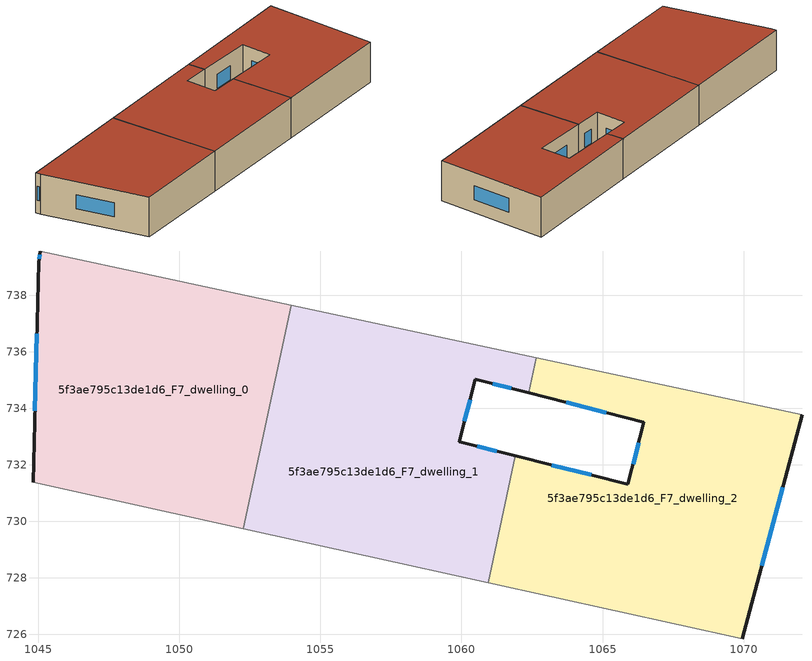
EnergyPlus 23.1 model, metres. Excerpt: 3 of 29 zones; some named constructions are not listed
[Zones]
5f3ae795c13de1d6_F7_dwelling_0
 floor to 5f3ae795c13de1d6_F6_dwelling_0 (EU_floor_Construction): 1053.96,737.66 1052.27,729.74 1044.82,731.38 1045.02,739.18 1045.07,739.56 z21
 wall outside (EU_wall_Construction): 1045.07,739.56 1045.02,739.18 1044.82,731.38 z21:24
 wall adiabatic (EU_wall_Construction): 1044.82,731.38 1052.27,729.74 / 1053.96,737.66 1045.07,739.56 z21:24
 wall to 5f3ae795c13de1d6_F7_dwelling_1 (EU_wall_Construction): 1052.27,729.74 1053.96,737.66 z21:24
 window (EU_Window_Construction): 1044.96,736.65 1044.89,733.92 / 1045.06,739.44 1045.04,739.31 z21.98:23.02
 roof outside (EU_roof_Construction): 1052.27,729.74 1053.96,737.66 1045.07,739.56 1045.02,739.18 1044.82,731.38 z24
5f3ae795c13de1d6_F7_dwelling_1
 floor to 5f3ae795c13de1d6_F6_dwelling_1 (EU_floor_Construction): 1062.65,735.8 1062.38,734.55 1060.49,735.03 1059.91,732.82 1061.9,732.32 1060.94,727.83 1052.27,729.74 1053.96,737.66 z21
 wall outside (EU_wall_Construction): 1061.9,732.32 1059.91,732.82 1060.49,735.03 1062.38,734.55 z21:24
 wall to 5f3ae795c13de1d6_F7_dwelling_2 (EU_wall_Construction): 1060.94,727.83 1061.9,732.32 / 1062.38,734.55 1062.65,735.8 z21:24
 wall adiabatic (EU_wall_Construction): 1052.27,729.74 1060.94,727.83 / 1062.65,735.8 1053.96,737.66 z21:24
 window (EU_Window_Construction): 1060.1,733.54 1060.3,734.32 / 1061.26,732.48 1060.56,732.66 / 1061.11,734.88 1061.77,734.71 z21.98:23.02
 roof outside (EU_roof_Construction): 1060.94,727.83 1061.9,732.32 1059.91,732.82 1060.49,735.03 1062.38,734.55 1062.65,735.8 1053.96,737.66 1052.27,729.74 z24
5f3ae795c13de1d6_F7_dwelling_2
 floor to 5f3ae795c13de1d6_F6_dwelling_2 (EU_floor_Construction): 1072.06,733.78 1069.94,725.84 1060.94,727.83 1061.9,732.32 1065.89,731.31 1066.46,733.5 1062.38,734.55 1062.65,735.8 z21
 wall outside (EU_wall_Construction): 1062.38,734.55 1066.46,733.5 1065.89,731.31 1061.9,732.32 / 1069.94,725.84 1072.06,733.78 z21:24
 wall adiabatic (EU_wall_Construction): 1072.06,733.78 1062.65,735.8 / 1060.94,727.83 1069.94,725.84 z21:24
 window (EU_Window_Construction): 1064.59,731.64 1063.2,731.99 / 1066.28,732.79 1066.08,732.03 / 1063.71,734.21 1065.13,733.84 / 1070.63,728.43 1071.37,731.2 z21.98:23.02
 roof outside (EU_roof_Construction): 1069.94,725.84 1072.06,733.78 1062.65,735.8 1062.38,734.55 1066.46,733.5 1065.89,731.31 1061.9,732.32 1060.94,727.83 z24
[HVACTEMPLATE:THERMOSTAT] Constant Heating Setpoint=20; Constant Cooling Setpoint=50
EU_HeatOnly_5f3ae795c13de1d6_F0_dwelling_0; EU_HeatOnly_5f3ae795c13de1d6_F0_dwelling_1; EU_HeatOnly_5f3ae795c13de1d6_F0_dwelling_2; EU_HeatOnly_5f3ae795c13de1d6_F0_dwelling_3; EU_HeatOnly_5f3ae795c13de1d6_F1_dwelling_0; EU_HeatOnly_5f3ae795c13de1d6_F1_dwelling_1; EU_HeatOnly_5f3ae795c13de1d6_F1_dwelling_2; EU_HeatOnly_5f3ae795c13de1d6_F1_dwelling_3; EU_HeatOnly_5f3ae795c13de1d6_F2_dwelling_0; EU_HeatOnly_5f3ae795c13de1d6_F2_dwelling_1; EU_HeatOnly_5f3ae795c13de1d6_F2_dwelling_2; EU_HeatOnly_5f3ae795c13de1d6_F2_dwelling_3; EU_HeatOnly_5f3ae795c13de1d6_F3_dwelling_0; EU_HeatOnly_5f3ae795c13de1d6_F3_dwelling_1; EU_HeatOnly_5f3ae795c13de1d6_F3_dwelling_2; EU_HeatOnly_5f3ae795c13de1d6_F3_dwelling_3; EU_HeatOnly_5f3ae795c13de1d6_F4_dwelling_0; EU_HeatOnly_5f3ae795c13de1d6_F4_dwelling_1; EU_HeatOnly_5f3ae795c13de1d6_F4_dwelling_2; EU_HeatOnly_5f3ae795c13de1d6_F4_dwelling_3; EU_HeatOnly_5f3ae795c13de1d6_F5_dwelling_0; EU_HeatOnly_5f3ae795c13de1d6_F5_dwelling_1; EU_HeatOnly_5f3ae795c13de1d6_F5_dwelling_2; EU_HeatOnly_5f3ae795c13de1d6_F6_dwelling_0; EU_HeatOnly_5f3ae795c13de1d6_F6_dwelling_1; EU_HeatOnly_5f3ae795c13de1d6_F6_dwelling_2; EU_HeatOnly_5f3ae795c13de1d6_F7_dwelling_0; EU_HeatOnly_5f3ae795c13de1d6_F7_dwelling_1; EU_HeatOnly_5f3ae795c13de1d6_F7_dwelling_2
